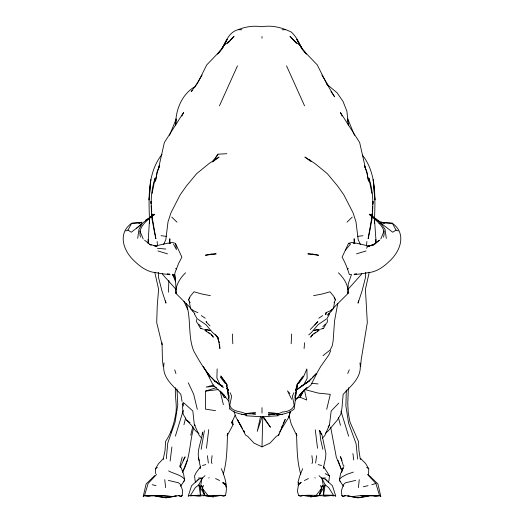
<?xml version="1.0" encoding="UTF-8"?>
<svg xmlns="http://www.w3.org/2000/svg" width="524" height="524" viewBox="0 0 524 524"><rect width="100%" height="100%" fill="white"/><g stroke="black" fill="none" stroke-linecap="round" stroke-linejoin="round"><path stroke-width="0.79" d="M262.007 38.245L262.007 36.49M348.414 387.668L347.766 403.473L348.231 412.82L349.947 421.951L358.423 441.352L358.933 450.496L360.322 459.417L360.676 458.461L361.049 458.716M164.078 362.975C161.248 377.195 172.776 385.133 180.859 394.408L182.051 401.436M183.38 406.074L183.4 402.511L192.819 410.954L194.299 424.381L199.179 435.352L201.229 437.671M148.076 243.385L149.563 218.704L149.602 223.656C148.934 200.345 146.576 173.844 162.014 154.383M354.126 243.601L354.165 238.695L354.453 243.339M361.357 459.247L365.582 463.465L368.758 468.79L368.555 475.039M371.693 219.058L371.68 220.663L372.132 214.211M371.909 193.428L368.889 178.108C375.577 197.876 372.682 218.842 368.13 238.708L371.346 220.119M374.45 219.412L374.411 223.656L374.516 219.569M295.372 392.915L295.287 398.089L297.305 386.149L296.918 387.4M190.343 495.927L200.463 495.029L212.227 495.553L221.102 495.278L224.017 496.077L225.399 495.403C228.064 486.442 224.868 476.984 221.305 468.659M319.05 475.674L322.05 478.589L323.701 487.72L323.55 495.029C315.71 496.038 307.66 494.355 299.997 496.077L298.608 495.403L297.436 491.407L298.392 485.021L298.877 483.966L301.084 482.283L298.392 485.021M346.318 389.994L345.886 406.041L348.624 423.222L356.084 443.723L357.65 459.129M217.146 368.896L216.89 378.033L219.785 383.882M295.556 398.489L295.7 392.993M359.936 362.975C362.457 377.208 351.473 385.166 343.154 394.408L341.917 408.432L340.81 414.261L337.194 420.261L328.103 431.049L325.633 433.099M374.562 217.938C375.243 196.664 376.383 172.697 362.379 155.078M295.7 392.895L295.615 395.908L296.008 389.129L295.765 390.635L297.711 383.83L296.984 385.009L298.47 382.723M334.522 302.243L333.48 308.806M168.433 292.209L168.859 280.399M241.223 426.353L237.621 420.025L245.658 435.215L247.61 436.263L254.055 443.153L262 446.867L269.945 443.153L276.397 436.263L278.702 435.208L278.748 433.99M175.501 387.675C174.669 396.105 177.145 404.417 175.92 412.86C174.237 422.901 171.44 432.876 165.61 441.352L165.053 450.522L163.337 458.605L163.711 459.417M291.18 343.744L291.599 333.991M294.986 395.404L295.182 401.122L294.174 409.041C289.929 412.65 284.29 414.098 278.879 414.811M163.337 458.605L158.595 463.609L155.392 468.829L155.687 473.631M375.747 242.579L375.911 239.389L374.49 219.484M327.448 319.535L327.31 322.116L326.295 323.472M169.547 243.339L169.842 238.695L169.874 243.601M365.726 272.388L365.379 277.949L362.13 290.663L358.056 303.147L358.462 300.841M372.295 211.794L372.636 206.96M372.806 204.543L373.029 201.321L372.819 203.666M137.694 238.4L138.952 229.401L142.161 223.715L131.308 232.23L127.948 230.102L125.806 230.953M304.097 348.565L304.582 342.781M371.765 215.416L371.909 213.851M372.328 209.155L372.538 206.803M360.61 366.204L361.174 359.85L367.317 322.548L365.425 289.268L369.256 272.198M366.446 246.084L366.892 241.499M178.822 495.848L181.049 496.628L182.162 495.593L182.653 490.68L181.009 485.984M323.799 468.148L323.629 466.635L329.465 475.91L328.948 480.691L328.175 482.414M166.298 458.775L167.778 442.963L175.088 422.154L176.464 413.501L177.78 404.849L176.981 388.88M200.214 468.148L200.378 466.635L200.233 468.377M358.396 487.608L359.281 479.637M208.749 429.621L206.463 448.275M212.109 455.677L211.336 462.103L212.069 463.537M171.911 446.952L170.123 461.041M322.286 438.293L324.873 435.437L329.452 424.977L331.194 410.954L338.805 403.08M315.638 463.046L316.607 455.697M176.359 119.695L175.612 125.151C175.553 110.584 181.238 95.217 194.011 87.22M298.877 483.966L298.149 484.504L298.47 482.309M204.393 430.597L201.157 449.317M201.956 478.589L198.845 484.89L200.463 495.029L200.312 487.72L201.956 478.589L204.963 475.674M337.77 303.455L334.561 320.845L333.126 340.993L332.314 345.637L330.133 350.019L323.02 355.658M156.892 173.667L155.464 181.219L157.252 171.492L158.949 166.815L158.431 168.787L164.366 142.489L183.557 112.562L181.9 116.04M383.489 237.169C387.066 226.951 375.099 220.466 369.302 214.237L380.935 222.399L383.358 222.897M295.844 389.928L296.597 386.175M302.708 468.659L299.656 476.133L297.946 482.447M176.28 292.058L175.985 293.46L190.526 307.935M260.441 416.894L257.258 431.376L262 416.822L278.185 415.755M326.701 409.336L330.303 394.33L318.16 393.092L305.066 389.601M144.303 495.868L143.235 496.431L146.111 483.953L154.79 475.55M190.756 435.234L192.891 426.195M193.638 428.062C189.374 442.714 190.415 458.651 182.516 472.183L187.127 460.531M183.924 424.748L185.634 417.975M179.968 465.901L182.221 456.987M341.733 472.268L342.899 467.657M323.701 487.72L322.384 485.401L319.319 495.259L325.168 484.89L322.05 478.589M279.6 432.045L288.744 417.346L290.276 411.851M288.744 417.346L290.46 411.242M223.231 474.253C227.128 461.127 227.01 447.11 227.514 433.512L227.154 435.791L233.082 424.65L231.726 422.848L232.263 420.942M183.23 410.482L175.376 436.125M143.235 496.431L144.519 495.593L148.122 483.462L156.591 474.43M319.319 495.259L322.384 485.401M201.268 495.979C196.945 497.047 192.38 493.994 188.267 496.09L191.548 485.787L198.537 479.25L202.592 478.019L198.439 477.98M329.635 313.955L326.924 318.658L318.048 324.697L311.295 332.688L308.721 334.915M169.514 135.31L176.254 118.883M384.099 230.927L380.804 238.983M185.601 272.794C179.981 278.237 175.344 285.305 175.985 293.46L175.763 283.91L174.695 274.524L175.16 272.192L178.756 263.074L181.9 257.166L175.468 243.352L172.088 242.435L169.042 243.405M343.024 485.984L341.379 490.68L341.864 495.593L342.984 496.628L345.205 495.848M157.036 172.913L159.65 165.676M203.502 485.434L202.428 488.388L204.688 495.259L198.845 484.89L195.354 487.562L190.533 495.265M278.702 435.208L285.246 419.331L283.202 423.765M347.753 373.442L349.292 369.806M361.711 273.286L361.088 274.753L347.877 289.523M231.726 422.848L235.073 415.277M219.445 105.841L237.47 65.841M330.736 350.72L328.764 355.049L320.78 366.394L317.688 371.667L310.922 385.035L302.106 392.247L295.503 400.284M333.474 307.935L348.015 293.46L348.237 283.91L351.506 274.452L349.305 274.524C347.589 268.537 345.178 262.629 342.1 257.166L348.532 243.352L351.912 242.435L354.964 243.405M281.499 427.466L282.521 425.246M189.95 302.689L188.568 299.866L190.179 296.394L193.991 291.783L201.661 293.971L210.379 295.654M163.547 244.538L165.813 239.723L168.021 221.796L170.948 212.823L180.171 194.817L186.439 185.954L196.677 173.641L209.246 163.396L219.104 157.049L213.654 161.084M180.642 466.288L185.136 456.843L183.092 460.236M221.645 49.682C225.517 41.972 228.896 31.957 238.276 29.639C245.848 26.541 253.917 25.519 262.007 26.731C272.159 24.962 282.266 27.641 291.351 32.115C296.617 36.785 299.368 43.472 302.368 49.682M334.057 302.689L335.432 299.866L333.821 296.394L330.009 291.783L322.339 293.971L313.621 295.654M343.606 467.546L340.561 473.716L339.362 480.279L343.449 486.22L343.154 484.883L345.506 482.781L355.711 480.403M296.754 385.422L298.28 382.841M296.538 398.227L300.193 397.271L303.927 390.111M311.944 463.537L312.671 462.103L311.898 455.677M222.759 47.612L227.193 39.352L220.964 50.304M304.221 383.882L307.156 378.407L306.854 368.896L303.494 376.88L298.811 383.43M127.948 230.102L131.662 223.283L141.578 222.523M325.935 324.127L323.537 328.358L320.498 329.269M293.853 392.758L292.366 396.262L294.18 405.091C292.778 410.181 286.975 411.772 282.298 412.028C278.126 414.635 273.089 414.012 268.399 414.058L274.746 414.065M188.568 299.866L189.812 297.619M194.79 87.148L202.1 75.076M200.312 487.72L201.622 485.401L204.688 495.259M366.545 248.291L367.462 246.693L374.103 244.381L367.462 246.693M299.656 397.467L303.913 390.066M229.892 408.733C233.219 412.683 239.933 414.026 245.127 414.811M215.089 158.746L218.004 154.174L226.807 153.722M213.818 160.717L214.67 159.401L212.508 161.654M328.155 426.975L329.452 424.977M170.778 432.248L171.617 430.964M311.957 335.353L310.693 337.207L312.69 334.666M303.095 376.094L297.639 383.856L302.184 377.555M212.443 161.975L218.004 154.174M227.436 43.492L234.058 36.228L228.903 41.927M329.812 312.966L331.836 310.201M217.473 54.136L224.285 45.241L228.824 41.573M316.234 495.226L321.579 488.388L320.505 485.434M188.267 496.09L188.81 495.403M218.233 53.487L220.787 50.304L206.718 64.93L197.79 82.825L191.175 91.602L192.301 90.534M352.22 217.106L347.006 222.15M345.362 250.236L350.517 244.092L348.532 243.352M213.779 160.429L214.67 159.401M196.998 481.032L198.537 479.25M317.203 331.175L318.566 329.596M329.347 313.254L327.651 315.166L329.668 312.913M183.302 481.805L184.664 480.279L183.551 473.716L180.773 466.923M322.797 326.819L325.476 323.976M311.138 336.225C313.116 332.878 317.485 332.655 319.706 329.544M314.878 325.004L317.806 321.644L310.267 329.531M330.651 427.139L336.329 457.308L341.517 469.812L342.912 468.325M309.186 380.575L310.942 378.865M312.69 377.156L316.195 373.736L309.56 380.745L296.866 389.732M299.145 395.338L306.992 387.721L302.106 392.247M136.351 228.529L142.266 223.231L154.691 214.237C147.971 219.694 137.098 226.977 140.511 237.169M374.942 244.079L379.428 240.182L372.263 245.311L373.678 244.813M314.02 333.919L315.612 332.543M308.603 381.144L296.126 390.125M208.742 477.993L209.161 477.672M298.149 484.504L301.084 482.283M332.963 308.865L330.022 310.968L326.085 312.638M155.392 468.829L157.357 467.441M150.139 217.316L154.691 214.237L145.476 220.25M318.775 318.225L322.679 315.618M220.853 391.467L224.279 397.69L225.654 396.812M398.194 230.953L396.052 230.102L392.692 232.23L369.302 214.237L376.317 219.34M304.392 480.495L308.466 478.563M344.117 466L343.548 466.268L340.417 456.614L342.034 460.354M347.301 268.95L348.408 268.465M182.162 495.593L181.075 496.058L178.828 495.593L171.702 496.569L163.213 495.593L144.519 495.593M146.517 495.593L145.521 495.946L153.178 495.809M353.373 472.091L346.954 474.325L342.139 476.866L339.991 478.615L339.362 480.279L340.731 481.772M329.079 313.634L329.642 313.444M215.521 410.665L205.5 409.133L205.5 391.127L216.34 387.596M139.168 222.851L141.421 222.156M224.017 495.828L225.399 495.403M356.497 253.858L366.079 250.95M371.83 484.68L375.911 483.456L379.514 495.593L380.791 496.431L377.922 483.953L369.237 475.55M354.047 274.779L356.654 274.045L354.198 274.222C358.979 274.497 363.728 273.377 368.431 272.631C376.861 271.832 383.804 266.703 389.692 260.965C400.624 250.983 406.775 233.357 392.338 223.283L380.935 222.399L383.778 223.034M202.48 465.522L205.834 464.585M139.364 223.067L140.904 222.648L131.662 223.283C117.225 233.357 123.376 250.983 134.308 260.965C140.196 266.703 147.139 271.832 155.569 272.631C160.272 273.384 165.021 274.484 169.802 274.229L167.346 274.045L169.959 274.779M213.805 385.016L206.168 387.072L214.735 386.293M271.445 414.301L268.53 415.067L274.962 413.862M368.234 245.998L373.612 244.747M363.387 486.731L368.064 485.683M314.623 330.323L318.435 329.517M390.321 223.722L392.594 223.263L382.219 222.648M300.684 496.038L303.468 495.475L310.725 496.837L318.802 495.822M138.48 223.034L140.799 222.576M224.279 397.69L225.851 397.382M313.627 330.5L318.284 329.367M205.212 495.822L213.281 496.837L220.538 495.475L223.329 496.038M378.498 495.724L375.701 496.248L373.612 495.966M175.678 496.031L166.069 497.8L153.545 495.855M155.006 246.07L168.066 243.097L170.307 243.084M176.509 495.992L166.069 497.8L155.621 496.005M368.411 496.005L357.964 497.8L347.523 495.992M310.725 496.837L318.749 495.553L321.147 495.809M370.488 495.855L357.964 497.8L348.349 496.031M150.421 495.966L148.325 496.248L145.534 495.724M151.816 495.776L153.211 495.593M230.147 392.758L231.641 396.262L229.82 405.091C231.726 412.146 240.221 410.803 245.35 413.646L255.705 412.375M205.5 391.127L218.135 389.587M282.574 414.36L277.196 414.988L278.041 414.942M357.466 236.357L362.981 235.721M202.867 495.809L205.264 495.553L213.281 496.837M333.474 495.265L323.55 495.029L325.168 484.89L328.653 487.562L333.474 495.265L335.746 496.09L332.458 485.787L325.476 479.25L321.415 478.019L325.574 477.98M193.854 495.717L200.731 495.455M322.227 328.437L323.537 328.358M379.514 495.593L360.82 495.593L352.325 496.569L345.205 495.593L342.958 496.058L341.864 495.593M282.161 29.796L285.731 29.639M212.161 495.717L216.157 495.56M360.971 495.914L365.922 495.874M245.35 413.646L255.601 414.058L252.627 413.737M353.693 243.084L355.934 243.097L368.994 246.07M158.11 495.874L170.732 496.294M323.282 495.455L330.153 495.717M262 416.816L245.815 415.755M172.494 274.452L174.695 274.524L175.599 281.526L172.494 274.452L173.732 276.443M370.854 495.809L378.511 495.946L377.516 495.593M307.85 495.56L311.852 495.717M238.276 29.639L241.846 29.796M245.959 414.942L246.804 414.988L241.426 414.36M198.065 324.127L200.463 328.358L201.773 328.437M157.455 248.291L165.82 249.038M205.716 329.367L209.377 330.323M311.597 383.273L318.022 383.941M322.745 495.979L325.142 496.235L330.736 495.501L333.664 495.927M161.025 235.721L166.547 236.357M268.295 412.375L278.65 413.646M200.463 328.358L203.508 329.236M370.822 495.593L372.217 495.776M380.784 222.255L384.695 222.962M153.964 245.723L156.191 246.142L156.538 246.693M205.565 329.517L210.373 330.5M168.315 480.403L178.527 482.781L180.878 484.883L180.577 486.22L184.664 480.279L184.035 478.609C179.804 474.384 173.608 473.748 168.617 470.919M152.202 484.687L155.969 485.683M318.173 464.585L321.533 465.522M144.572 240.182L149.897 244.381L156.191 246.142M380.948 221.927L384.747 223.008M378.944 223.145L380.941 223.715L380.843 223.231L385.048 229.401L386.306 238.4M157.921 250.95L167.51 253.858M298.608 495.403L299.99 495.828M194.358 313.45L194.921 313.634M149.615 244.57L151.03 245.062M197.915 312.638L193.978 310.968L190.52 308.806L189.478 302.243M300.193 397.271L306.691 400.035L304.47 390.157M175.592 268.465L176.699 268.95M225.13 483.966L222.923 482.283L225.857 484.504L222.831 482.918L225.615 485.021L225.975 487.091M215.541 478.563L219.622 480.495M149.897 244.381L151.122 244.996M379.73 495.868L380.791 496.431M325.201 473.65L329.465 475.91M275.735 413.705L277.039 414.432M366.676 467.441L368.758 468.79M201.321 315.618L205.225 318.225M216.563 335.694L212.705 332.688L205.952 324.697L197.076 318.658L194.365 313.955M182.313 404.325L183.203 414.261L186.708 420.268L190.016 422.645M310.346 161.084L304.896 157.049L314.754 163.396L327.323 173.641L337.567 185.954L343.829 194.817L353.058 212.823L355.979 221.796L358.187 239.723L360.453 244.538M314.852 477.672L315.271 477.993M198.93 433.61L195.747 431.056L191.496 425.344L186.708 420.268M295.11 41.927L289.955 36.228L295.189 41.573L299.728 45.241L306.54 54.136M226.506 388.369L227.613 389.28M176.994 222.15L171.78 217.106M208.388 332.543L209.98 333.919M326.432 83.886L337.043 92.761L343.004 101.361L346.881 111.121L348.401 125.151L348.191 123.592M204.294 329.544C206.515 332.655 210.884 332.878 212.862 336.225M198.524 323.976L201.203 326.819M210.104 376.055C203.574 368.405 198.36 359.444 193.546 350.595C187.775 335.596 191.326 318.762 186.236 303.455M211.834 377.791L215.279 381.269L223.27 387.288L214.329 380.725L207.805 373.736L210.104 377.018L203.129 366.466L206.318 371.667L213.085 385.035L224.567 395.62L221.567 392.535L228.785 401.043M206.318 322.083L209.986 325.882M311.492 161.654L309.337 159.401L310.188 160.717M367.442 474.43L375.911 483.456M289.923 393.57L287.499 390.878L291.645 399.242M338.399 272.794C344.019 278.237 348.656 285.305 348.015 293.46L347.72 292.058M215.102 334.377L218.181 337.901L218.711 339.991M205.434 329.596L206.797 331.175M325.476 479.25L327.015 481.032M192.727 311.053L191.116 308.996L194.188 312.966M176.129 289.523L162.918 274.753L162.289 273.286M305.78 53.487L303.219 50.304L317.295 64.93L326.223 82.825L334.607 96.842L330.985 91.523M211.31 334.666L213.307 337.207L212.043 335.353M335.203 495.403L335.746 496.09M207.773 495.226L202.428 488.388L201.622 485.401M220.309 377.097L225.189 383.43M197.705 323.472L196.69 322.116L196.552 319.535M321.919 75.076L328.836 86.467M216.969 336.251L218.181 337.901L219.903 348.565L219.543 344.229M295.189 41.573L296.577 43.492M225.72 382.841L227.252 385.422M263.565 416.894L270.43 427.224L262.786 416.862L262 446.867M225.53 382.723L227.016 385.009L226.289 383.83L228.235 390.635L227.992 389.129L228.385 395.908L228.3 392.895M194.299 424.381L195.144 425.711M242.422 428.494L235.997 417.327L233.933 411.445M303.049 50.304L296.82 39.352L301.261 47.612M334.188 297.619L335.432 299.866M189.164 301.025L189.924 302.387M322.856 449.317L320.767 440.153L319.62 430.597L321.985 434.868L325.908 453.384L325.594 457.963L323.596 466.982L323.773 468.377M392.338 223.283L396.052 230.102M173.483 244.092L176.483 249.634L175.468 243.352M188.28 382.795L193.71 394.33L197.306 409.336M342.113 116.04L340.456 112.562L359.647 142.489L365.575 168.787L365.058 166.815L366.754 171.492L368.542 181.219L367.121 173.667M143.196 238.983L139.901 230.927M183.931 301.405L187.73 309.546M319.62 430.597L321.395 434.435M286.543 65.841L304.562 105.841M347.759 118.883L354.499 135.31M216.851 336.401L219.418 342.781M202.421 433.315L202.461 434.422L202.461 432.064C201.897 441.653 195.603 451.498 199.513 460.943M338.032 460.301L341.517 469.812M364.363 165.676L366.977 172.913M180.125 466.622L180.426 467.546L179.915 466M174.721 369.806L175.913 373.546M348.656 436.243L341.006 411.189M226.696 386.149L228.719 398.089L228.628 392.915M300.783 474.253C296.846 461.133 297.108 447.11 296.499 433.512L296.846 435.778L291.298 424.224L289.143 416.017M338.439 417.608L340.462 425.37M154.757 272.198L158.589 289.268L157.246 305.931L156.702 322.548L162.113 344.799M220.08 390.917L223.375 404.62M198.413 457.963L200.41 466.982L196.251 472.432L194.548 475.91L195.098 480.672L195.838 482.414M165.551 300.841L165.957 303.147L161.883 290.663L158.634 277.949L158.287 272.388M152.667 220.119L155.883 238.708C151.331 218.842 148.436 197.876 155.117 178.108L152.104 193.428M182.313 402.995L182.581 404.561M229.826 409.041L228.824 401.122L229.014 395.404M317.551 448.275L315.265 429.778M232.446 420.3L233.082 424.65M347.654 119.695L347.975 122.033M207.406 455.697L208.375 463.046M352.921 453.548L353.733 459.948M163.206 366.25L162.427 359.824L162.04 342.801M164.746 479.637L165.636 487.608M157.121 241.499L157.567 246.084M151.194 203.666L150.984 201.321L151.154 203.738M151.403 206.017L151.685 209.155M152.104 213.851L152.242 215.416M151.318 206.155L151.718 211.794M151.881 214.211L152.333 220.663L152.32 219.058M148.102 239.389L148.312 243.378M232.401 333.991L232.813 343.744M228.3 392.993L228.444 398.489M375.911 239.389L375.931 242.586M262 407.665L262 413.056M150.578 180.99L149.098 199.972L150.82 179.765L150.578 180.99M326.046 312.854L325.771 314.623L326.046 312.854M332.773 309.108L331.168 310.968L332.773 309.108M309.56 380.745L301.51 386.136L309.56 380.745M211.388 254.081L205.408 255.24L216.163 253.858L211.388 254.081M312.605 254.081L307.837 253.858L318.592 255.24L312.605 254.081M222.49 386.136L214.329 380.725L222.49 386.136M226.368 383.856L220.912 376.088L226.368 383.856M244.433 431.986L243.627 430.59L244.433 431.973M206.292 321.985L206.194 321.644L206.292 321.985M373.435 180.99L373.193 179.765L374.915 199.972L373.435 180.99"/></g></svg>
